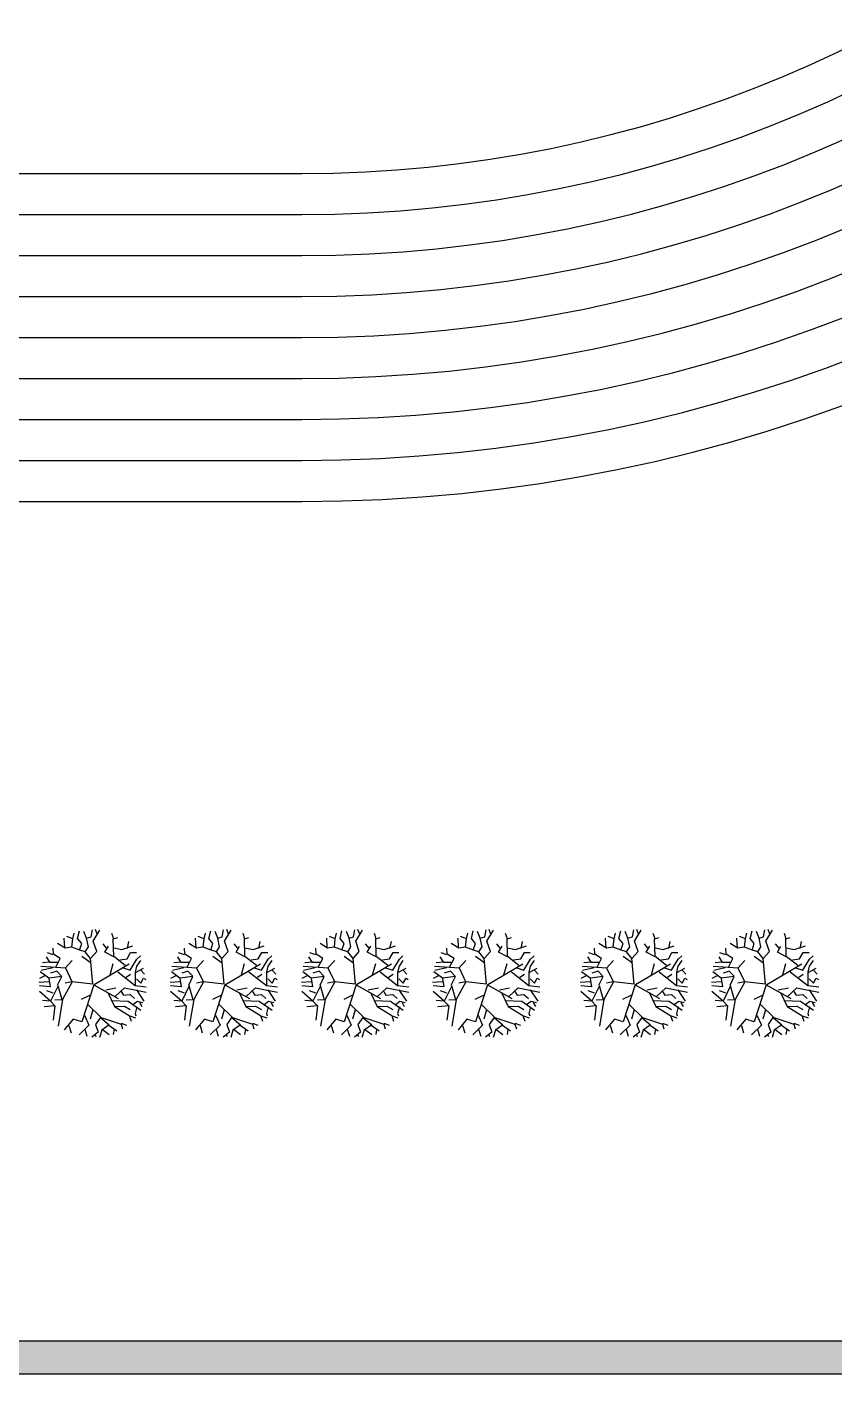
# Model space of a CAD drawing. Header units: inches. Extents: x 78 to 302, y -105 to 74.
# Drawn here: x 230.48 to 255.08, y -84.16 to -43.07 of the extents above; entities that cross this region are included whole.
import ezdxf

# ---------------------------------------------------------------- set-up
doc = ezdxf.new("R2010")
doc.units = ezdxf.units.IN
doc.header["$LTSCALE"] = 0.05
doc.header["$MEASUREMENT"] = 0
doc.layers.get('0').update_dxf_attribs({"color": 62})
doc.layers.add('rayas', color=7, linetype='Continuous')

msp = doc.modelspace()

# ---------------------------------------------------------------- hatches: boundary and pattern name
at = {"layer": 'rayas'}
msp.add_hatch(color=256, dxfattribs=at).paths.add_polyline_path([(188.02561, -83.1619), (96.68833, -83.1619), (96.68833, 55.88831), (299.96289, 55.88831), (299.96289, -83.1619), (208.62561, -83.1619), (208.62561, -84.1619), (300.96289, -84.1619), (300.96289, 56.88831), (95.68833, 56.88831), (95.68833, -84.1619), (188.02561, -84.1619)])

# ---------------------------------------------------------------- linework, layer by layer
for p, q in [((232.02273, -70.87409), (232.07824, -70.64726)), ((232.29492, -70.86215), (232.21254, -70.6592)), ((232.43101, -70.82783), (232.47041, -70.61294)), ((232.49906, -70.95317), (232.70142, -70.62488)), ((232.62083, -70.74874), (232.56532, -70.6025)), ((236.02273, -70.87409), (236.07824, -70.64726)), ((236.29492, -70.86215), (236.21254, -70.6592)), ((236.43101, -70.82783), (236.47041, -70.61294)), ((236.49906, -70.95317), (236.70142, -70.62488)), ((236.62083, -70.74874), (236.56532, -70.6025)), ((240.02273, -70.87409), (240.07824, -70.64726)), ((240.29492, -70.86215), (240.21254, -70.6592)), ((240.43101, -70.82783), (240.47041, -70.61294)), ((240.49906, -70.95317), (240.70142, -70.62488)), ((240.62083, -70.74874), (240.56532, -70.6025)), ((244.02273, -70.87409), (244.07824, -70.64726)), ((244.29492, -70.86215), (244.21254, -70.6592)), ((244.43101, -70.82783), (244.47041, -70.61294)), ((244.49906, -70.95317), (244.70142, -70.62488)), ((244.62083, -70.74874), (244.56532, -70.6025)), ((248.52273, -70.87409), (248.57824, -70.64726)), ((248.79492, -70.86215), (248.71254, -70.6592)), ((248.93101, -70.82783), (248.97041, -70.61294)), ((248.99906, -70.95317), (249.20142, -70.62488)), ((249.12083, -70.74874), (249.06532, -70.6025)), ((252.52273, -70.87409), (252.57824, -70.64726)), ((252.79492, -70.86215), (252.71254, -70.6592)), ((252.93101, -70.82783), (252.97041, -70.61294)), ((252.99906, -70.95317), (253.20142, -70.62488)), ((253.12083, -70.74874), (253.06532, -70.6025)), ((231.64309, -71.16806), (231.41208, -71.03226)), ((231.63055, -71.15612), (231.61623, -70.86215)), ((231.87409, -70.88453), (231.69681, -70.81738)), ((231.84723, -71.14418), (231.87409, -70.88453)), ((231.87409, -70.88453), (231.91528, -70.71441)), ((232.14629, -71.03226), (232.02273, -70.87409)), ((232.07824, -71.23521), (232.14629, -71.03226)), ((232.29492, -70.86215), (232.43101, -70.82783)), ((232.34864, -71.13374), (232.29492, -70.86215)), ((232.60651, -71.26953), (232.49906, -70.95317)), ((232.90556, -71.16806), (232.79633, -71.0442)), ((233.12224, -70.88453), (233.06852, -70.72635)), ((233.10971, -70.88453), (233.24401, -70.85021)), ((233.12224, -71.42771), (233.10971, -70.88453)), ((233.54307, -71.1785), (233.58425, -70.96362)), ((235.64309, -71.16806), (235.41208, -71.03226)), ((235.63055, -71.15612), (235.61623, -70.86215)), ((235.87409, -70.88453), (235.69681, -70.81738)), ((235.84723, -71.14418), (235.87409, -70.88453)), ((235.87409, -70.88453), (235.91528, -70.71441)), ((236.14629, -71.03226), (236.02273, -70.87409)), ((236.07824, -71.23521), (236.14629, -71.03226)), ((236.29492, -70.86215), (236.43101, -70.82783)), ((236.34864, -71.13374), (236.29492, -70.86215)), ((236.60651, -71.26953), (236.49906, -70.95317)), ((236.90556, -71.16806), (236.79633, -71.0442)), ((237.12224, -70.88453), (237.06852, -70.72635)), ((237.10971, -70.88453), (237.24401, -70.85021)), ((237.12224, -71.42771), (237.10971, -70.88453)), ((237.54307, -71.1785), (237.58425, -70.96362)), ((239.64309, -71.16806), (239.41208, -71.03226)), ((239.63055, -71.15612), (239.61623, -70.86215)), ((239.87409, -70.88453), (239.69681, -70.81738)), ((239.84723, -71.14418), (239.87409, -70.88453)), ((239.87409, -70.88453), (239.91528, -70.71441)), ((240.14629, -71.03226), (240.02273, -70.87409)), ((240.07824, -71.23521), (240.14629, -71.03226)), ((240.29492, -70.86215), (240.43101, -70.82783)), ((240.34864, -71.13374), (240.29492, -70.86215)), ((240.60651, -71.26953), (240.49906, -70.95317)), ((240.90556, -71.16806), (240.79633, -71.0442)), ((241.12224, -70.88453), (241.06852, -70.72635)), ((241.10971, -70.88453), (241.24401, -70.85021)), ((241.12224, -71.42771), (241.10971, -70.88453)), ((241.54307, -71.1785), (241.58425, -70.96362)), ((243.64309, -71.16806), (243.41208, -71.03226)), ((243.63055, -71.15612), (243.61623, -70.86215)), ((243.87409, -70.88453), (243.69681, -70.81738)), ((243.84723, -71.14418), (243.87409, -70.88453)), ((243.87409, -70.88453), (243.91528, -70.71441)), ((244.14629, -71.03226), (244.02273, -70.87409)), ((244.07824, -71.23521), (244.14629, -71.03226)), ((244.29492, -70.86215), (244.43101, -70.82783)), ((244.34864, -71.13374), (244.29492, -70.86215)), ((244.60651, -71.26953), (244.49906, -70.95317)), ((244.90556, -71.16806), (244.79633, -71.0442)), ((245.12224, -70.88453), (245.06852, -70.72635)), ((245.10971, -70.88453), (245.24401, -70.85021)), ((245.12224, -71.42771), (245.10971, -70.88453)), ((245.54307, -71.1785), (245.58425, -70.96362)), ((248.14309, -71.16806), (247.91208, -71.03226)), ((248.13055, -71.15612), (248.11623, -70.86215)), ((248.37409, -70.88453), (248.19681, -70.81738)), ((248.34723, -71.14418), (248.37409, -70.88453)), ((248.37409, -70.88453), (248.41528, -70.71441)), ((248.64629, -71.03226), (248.52273, -70.87409)), ((248.57824, -71.23521), (248.64629, -71.03226)), ((248.79492, -70.86215), (248.93101, -70.82783)), ((248.84864, -71.13374), (248.79492, -70.86215)), ((249.10651, -71.26953), (248.99906, -70.95317)), ((249.40556, -71.16806), (249.29633, -71.0442)), ((249.62224, -70.88453), (249.56852, -70.72635)), ((249.60971, -70.88453), (249.74401, -70.85021)), ((249.62224, -71.42771), (249.60971, -70.88453)), ((250.04307, -71.1785), (250.08425, -70.96362)), ((252.14309, -71.16806), (251.91208, -71.03226)), ((252.13055, -71.15612), (252.11623, -70.86215)), ((252.37409, -70.88453), (252.19681, -70.81738)), ((252.34723, -71.14418), (252.37409, -70.88453)), ((252.37409, -70.88453), (252.41528, -70.71441)), ((252.64629, -71.03226), (252.52273, -70.87409)), ((252.57824, -71.23521), (252.64629, -71.03226)), ((252.79492, -70.86215), (252.93101, -70.82783)), ((252.84864, -71.13374), (252.79492, -70.86215)), ((253.10651, -71.26953), (252.99906, -70.95317)), ((253.40556, -71.16806), (253.29633, -71.0442)), ((253.62224, -70.88453), (253.56852, -70.72635)), ((253.60971, -70.88453), (253.74401, -70.85021)), ((253.62224, -71.42771), (253.60971, -70.88453)), ((254.04307, -71.1785), (254.08425, -70.96362)), ((231.18108, -71.60827), (231.07363, -71.43816)), ((231.27778, -71.37101), (231.10049, -71.3143)), ((231.29031, -71.35907), (231.27778, -71.16806)), ((231.49446, -71.48442), (231.29031, -71.35907)), ((231.35836, -71.75451), (231.49446, -71.48442)), ((231.83291, -71.14418), (231.64309, -71.16806)), ((232.09077, -71.23521), (231.84723, -71.14418)), ((232.25373, -71.27998), (232.09077, -71.23521)), ((232.43101, -71.63066), (232.14629, -71.42771)), ((232.25373, -71.27998), (232.34864, -71.13374)), ((232.41669, -71.48442), (232.25373, -71.27998)), ((232.41669, -71.48442), (232.60651, -71.26953)), ((232.48781, -72.2652), (232.41669, -71.48442)), ((232.85184, -71.29192), (232.95928, -71.11135)), ((233.12224, -71.43816), (232.85184, -71.29192)), ((233.12224, -71.15612), (233.36757, -71.21283)), ((233.47502, -71.6993), (233.12224, -71.42771)), ((233.31206, -71.52918), (233.52874, -71.49486)), ((233.36757, -71.21283), (233.70602, -71.09942)), ((233.52874, -71.49486), (233.63798, -71.30236)), ((233.63798, -71.30236), (233.81526, -71.30236)), ((233.82779, -71.5068), (233.93703, -71.40533)), ((235.18108, -71.60827), (235.07363, -71.43816)), ((235.27778, -71.37101), (235.10049, -71.3143)), ((235.29031, -71.35907), (235.27778, -71.16806)), ((235.49446, -71.48442), (235.29031, -71.35907)), ((235.35836, -71.75451), (235.49446, -71.48442)), ((235.83291, -71.14418), (235.64309, -71.16806)), ((236.09077, -71.23521), (235.84723, -71.14418)), ((236.25373, -71.27998), (236.09077, -71.23521)), ((236.43101, -71.63066), (236.14629, -71.42771)), ((236.25373, -71.27998), (236.34864, -71.13374)), ((236.41669, -71.48442), (236.25373, -71.27998)), ((236.41669, -71.48442), (236.60651, -71.26953)), ((236.48781, -72.2652), (236.41669, -71.48442)), ((236.85184, -71.29192), (236.95928, -71.11135)), ((237.12224, -71.43816), (236.85184, -71.29192)), ((237.12224, -71.15612), (237.36757, -71.21283)), ((237.47502, -71.6993), (237.12224, -71.42771)), ((237.31206, -71.52918), (237.52874, -71.49486)), ((237.36757, -71.21283), (237.70602, -71.09942)), ((237.52874, -71.49486), (237.63798, -71.30236)), ((237.63798, -71.30236), (237.81526, -71.30236)), ((237.82779, -71.5068), (237.93703, -71.40533)), ((239.18108, -71.60827), (239.07363, -71.43816)), ((239.27778, -71.37101), (239.10049, -71.3143)), ((239.29031, -71.35907), (239.27778, -71.16806)), ((239.49446, -71.48442), (239.29031, -71.35907)), ((239.35836, -71.75451), (239.49446, -71.48442)), ((239.83291, -71.14418), (239.64309, -71.16806)), ((240.09077, -71.23521), (239.84723, -71.14418)), ((240.25373, -71.27998), (240.09077, -71.23521)), ((240.43101, -71.63066), (240.14629, -71.42771)), ((240.25373, -71.27998), (240.34864, -71.13374)), ((240.41669, -71.48442), (240.25373, -71.27998)), ((240.41669, -71.48442), (240.60651, -71.26953)), ((240.48781, -72.2652), (240.41669, -71.48442)), ((240.85184, -71.29192), (240.95928, -71.11135)), ((241.12224, -71.43816), (240.85184, -71.29192)), ((241.12224, -71.15612), (241.36757, -71.21283)), ((241.47502, -71.6993), (241.12224, -71.42771)), ((241.31206, -71.52918), (241.52874, -71.49486)), ((241.36757, -71.21283), (241.70602, -71.09942)), ((241.52874, -71.49486), (241.63798, -71.30236)), ((241.63798, -71.30236), (241.81526, -71.30236)), ((241.82779, -71.5068), (241.93703, -71.40533)), ((243.18108, -71.60827), (243.07363, -71.43816)), ((243.27778, -71.37101), (243.10049, -71.3143)), ((243.29031, -71.35907), (243.27778, -71.16806)), ((243.49446, -71.48442), (243.29031, -71.35907)), ((243.35836, -71.75451), (243.49446, -71.48442)), ((243.83291, -71.14418), (243.64309, -71.16806)), ((244.09077, -71.23521), (243.84723, -71.14418)), ((244.25373, -71.27998), (244.09077, -71.23521)), ((244.43101, -71.63066), (244.14629, -71.42771)), ((244.25373, -71.27998), (244.34864, -71.13374)), ((244.41669, -71.48442), (244.25373, -71.27998)), ((244.41669, -71.48442), (244.60651, -71.26953)), ((244.48781, -72.2652), (244.41669, -71.48442)), ((244.85184, -71.29192), (244.95928, -71.11135)), ((245.12224, -71.43816), (244.85184, -71.29192)), ((245.12224, -71.15612), (245.36757, -71.21283)), ((245.47502, -71.6993), (245.12224, -71.42771)), ((245.31206, -71.52918), (245.52874, -71.49486)), ((245.36757, -71.21283), (245.70602, -71.09942)), ((245.52874, -71.49486), (245.63798, -71.30236)), ((245.63798, -71.30236), (245.81526, -71.30236)), ((245.82779, -71.5068), (245.93703, -71.40533)), ((247.68108, -71.60827), (247.57363, -71.43816)), ((247.77778, -71.37101), (247.60049, -71.3143)), ((247.79031, -71.35907), (247.77778, -71.16806)), ((247.99446, -71.48442), (247.79031, -71.35907)), ((247.85836, -71.75451), (247.99446, -71.48442)), ((248.33291, -71.14418), (248.14309, -71.16806)), ((248.59077, -71.23521), (248.34723, -71.14418)), ((248.75373, -71.27998), (248.59077, -71.23521)), ((248.93101, -71.63066), (248.64629, -71.42771)), ((248.75373, -71.27998), (248.84864, -71.13374)), ((248.91669, -71.48442), (248.75373, -71.27998)), ((248.91669, -71.48442), (249.10651, -71.26953)), ((248.98781, -72.2652), (248.91669, -71.48442)), ((249.35184, -71.29192), (249.45928, -71.11135)), ((249.62224, -71.43816), (249.35184, -71.29192)), ((249.62224, -71.15612), (249.86757, -71.21283)), ((249.97502, -71.6993), (249.62224, -71.42771)), ((249.81206, -71.52918), (250.02874, -71.49486)), ((249.86757, -71.21283), (250.20602, -71.09942)), ((250.02874, -71.49486), (250.13798, -71.30236)), ((250.13798, -71.30236), (250.31526, -71.30236)), ((250.32779, -71.5068), (250.43703, -71.40533)), ((251.68108, -71.60827), (251.57363, -71.43816)), ((251.77778, -71.37101), (251.60049, -71.3143)), ((251.79031, -71.35907), (251.77778, -71.16806)), ((251.99446, -71.48442), (251.79031, -71.35907)), ((251.85836, -71.75451), (251.99446, -71.48442)), ((252.33291, -71.14418), (252.14309, -71.16806)), ((252.59077, -71.23521), (252.34723, -71.14418)), ((252.75373, -71.27998), (252.59077, -71.23521)), ((252.93101, -71.63066), (252.64629, -71.42771)), ((252.75373, -71.27998), (252.84864, -71.13374)), ((252.91669, -71.48442), (252.75373, -71.27998)), ((252.91669, -71.48442), (253.10651, -71.26953)), ((252.98781, -72.2652), (252.91669, -71.48442)), ((253.35184, -71.29192), (253.45928, -71.11135)), ((253.62224, -71.43816), (253.35184, -71.29192)), ((253.62224, -71.15612), (253.86757, -71.21283)), ((253.97502, -71.6993), (253.62224, -71.42771)), ((253.81206, -71.52918), (254.02874, -71.49486)), ((253.86757, -71.21283), (254.20602, -71.09942)), ((254.02874, -71.49486), (254.13798, -71.30236)), ((254.13798, -71.30236), (254.31526, -71.30236)), ((254.32779, -71.5068), (254.43703, -71.40533)), ((231.14168, -72.08281), (230.88381, -71.89031)), ((231.65741, -71.77839), (230.89635, -71.73213)), ((231.26345, -71.76645), (230.91067, -71.85748)), ((231.16854, -71.59634), (230.95186, -71.62021)), ((231.41208, -71.60827), (231.18108, -71.60827)), ((231.38522, -71.86793), (231.1954, -71.93657)), ((231.52132, -72.01566), (231.38522, -71.86793)), ((231.64309, -71.77839), (231.85977, -71.55157)), ((231.85977, -72.19622), (231.65741, -71.77839)), ((232.52592, -72.27531), (233.59192, -71.64482)), ((233.0148, -71.98134), (233.10971, -71.6426)), ((233.24401, -71.89031), (233.77407, -72.30963)), ((233.40697, -71.76645), (233.62544, -71.84554)), ((233.62544, -71.84554), (233.82779, -71.5068)), ((233.78661, -71.90225), (233.82779, -71.72168)), ((233.78661, -71.91419), (234.03194, -71.77839)), ((233.82779, -71.72168), (233.94956, -71.55157)), ((233.94956, -71.84554), (234.0588, -71.9694)), ((235.14168, -72.08281), (234.88381, -71.89031)), ((235.65741, -71.77839), (234.89635, -71.73213)), ((235.26345, -71.76645), (234.91067, -71.85748)), ((235.16854, -71.59634), (234.95186, -71.62021)), ((235.41208, -71.60827), (235.18108, -71.60827)), ((235.38522, -71.86793), (235.1954, -71.93657)), ((235.52132, -72.01566), (235.38522, -71.86793)), ((235.64309, -71.77839), (235.85977, -71.55157)), ((235.85977, -72.19622), (235.65741, -71.77839)), ((236.52592, -72.27531), (237.59192, -71.64482)), ((237.0148, -71.98134), (237.10971, -71.6426)), ((237.24401, -71.89031), (237.77407, -72.30963)), ((237.40697, -71.76645), (237.62544, -71.84554)), ((237.62544, -71.84554), (237.82779, -71.5068)), ((237.78661, -71.90225), (237.82779, -71.72168)), ((237.78661, -71.91419), (238.03194, -71.77839)), ((237.82779, -71.72168), (237.94956, -71.55157)), ((237.94956, -71.84554), (238.0588, -71.9694)), ((239.14168, -72.08281), (238.88381, -71.89031)), ((239.65741, -71.77839), (238.89635, -71.73213)), ((239.26345, -71.76645), (238.91067, -71.85748)), ((239.16854, -71.59634), (238.95186, -71.62021)), ((239.41208, -71.60827), (239.18108, -71.60827)), ((239.38522, -71.86793), (239.1954, -71.93657)), ((239.52132, -72.01566), (239.38522, -71.86793)), ((239.64309, -71.77839), (239.85977, -71.55157)), ((239.85977, -72.19622), (239.65741, -71.77839)), ((240.52592, -72.27531), (241.59192, -71.64482)), ((241.0148, -71.98134), (241.10971, -71.6426)), ((241.24401, -71.89031), (241.77407, -72.30963)), ((241.40697, -71.76645), (241.62544, -71.84554)), ((241.62544, -71.84554), (241.82779, -71.5068)), ((241.78661, -71.90225), (241.82779, -71.72168)), ((241.78661, -71.91419), (242.03194, -71.77839)), ((241.82779, -71.72168), (241.94956, -71.55157)), ((241.94956, -71.84554), (242.0588, -71.9694)), ((243.14168, -72.08281), (242.88381, -71.89031)), ((243.65741, -71.77839), (242.89635, -71.73213)), ((243.26345, -71.76645), (242.91067, -71.85748)), ((243.16854, -71.59634), (242.95186, -71.62021)), ((243.41208, -71.60827), (243.18108, -71.60827)), ((243.38522, -71.86793), (243.1954, -71.93657)), ((243.52132, -72.01566), (243.38522, -71.86793)), ((243.64309, -71.77839), (243.85977, -71.55157)), ((243.85977, -72.19622), (243.65741, -71.77839)), ((244.52592, -72.27531), (245.59192, -71.64482)), ((245.0148, -71.98134), (245.10971, -71.6426)), ((245.24401, -71.89031), (245.77407, -72.30963)), ((245.40697, -71.76645), (245.62544, -71.84554)), ((245.62544, -71.84554), (245.82779, -71.5068)), ((245.78661, -71.90225), (245.82779, -71.72168)), ((245.78661, -71.91419), (246.03194, -71.77839)), ((245.82779, -71.72168), (245.94956, -71.55157)), ((245.94956, -71.84554), (246.0588, -71.9694)), ((247.64168, -72.08281), (247.38381, -71.89031)), ((248.15741, -71.77839), (247.39635, -71.73213)), ((247.76345, -71.76645), (247.41067, -71.85748)), ((247.66854, -71.59634), (247.45186, -71.62021)), ((247.91208, -71.60827), (247.68108, -71.60827)), ((247.88522, -71.86793), (247.6954, -71.93657)), ((248.02132, -72.01566), (247.88522, -71.86793)), ((248.14309, -71.77839), (248.35977, -71.55157)), ((248.35977, -72.19622), (248.15741, -71.77839)), ((249.02592, -72.27531), (250.09192, -71.64482)), ((249.5148, -71.98134), (249.60971, -71.6426)), ((249.74401, -71.89031), (250.27407, -72.30963)), ((249.90697, -71.76645), (250.12544, -71.84554)), ((250.12544, -71.84554), (250.32779, -71.5068)), ((250.28661, -71.90225), (250.32779, -71.72168)), ((250.28661, -71.91419), (250.53194, -71.77839)), ((250.32779, -71.72168), (250.44956, -71.55157)), ((250.44956, -71.84554), (250.5588, -71.9694)), ((251.64168, -72.08281), (251.38381, -71.89031)), ((252.15741, -71.77839), (251.39635, -71.73213)), ((251.76345, -71.76645), (251.41067, -71.85748)), ((251.66854, -71.59634), (251.45186, -71.62021)), ((251.91208, -71.60827), (251.68108, -71.60827)), ((251.88522, -71.86793), (251.6954, -71.93657)), ((252.02132, -72.01566), (251.88522, -71.86793)), ((252.14309, -71.77839), (252.35977, -71.55157)), ((252.35977, -72.19622), (252.15741, -71.77839)), ((253.02592, -72.27531), (254.09192, -71.64482)), ((253.5148, -71.98134), (253.60971, -71.6426)), ((253.74401, -71.89031), (254.27407, -72.30963)), ((253.90697, -71.76645), (254.12544, -71.84554)), ((254.12544, -71.84554), (254.32779, -71.5068)), ((254.28661, -71.90225), (254.32779, -71.72168)), ((254.28661, -71.91419), (254.53194, -71.77839)), ((254.32779, -71.72168), (254.44956, -71.55157)), ((254.44956, -71.84554), (254.5588, -71.9694)), ((231.14168, -72.19622), (230.84263, -72.2186)), ((231.01991, -72.01566), (230.85695, -72.09475)), ((231.53564, -72.03804), (231.14168, -72.08281)), ((231.14168, -72.09475), (231.18108, -72.3544)), ((231.41208, -72.29769), (231.53564, -72.03804)), ((231.85977, -72.19622), (231.5625, -72.7394)), ((231.84723, -72.19622), (231.64309, -72.24099)), ((232.48781, -72.2652), (231.85977, -72.19622)), ((232.5116, -72.28725), (232.14692, -73.41709)), ((232.5116, -72.28725), (233.25804, -72.70561)), ((233.50188, -72.06043), (233.63798, -71.9694)), ((233.77407, -72.30963), (234.11252, -72.3544)), ((233.78661, -72.29769), (233.78661, -71.91419)), ((233.81526, -72.10519), (233.94956, -72.24099)), ((233.94956, -72.24099), (234.03194, -72.08281)), ((234.03194, -72.08281), (234.09999, -72.12758)), ((235.14168, -72.19622), (234.84263, -72.2186)), ((235.01991, -72.01566), (234.85695, -72.09475)), ((235.53564, -72.03804), (235.14168, -72.08281)), ((235.14168, -72.09475), (235.18108, -72.3544)), ((235.41208, -72.29769), (235.53564, -72.03804)), ((235.85977, -72.19622), (235.5625, -72.7394)), ((235.84723, -72.19622), (235.64309, -72.24099)), ((236.48781, -72.2652), (235.85977, -72.19622)), ((236.5116, -72.28725), (236.14692, -73.41709)), ((236.5116, -72.28725), (237.25804, -72.70561)), ((237.50188, -72.06043), (237.63798, -71.9694)), ((237.77407, -72.30963), (238.11252, -72.3544)), ((237.78661, -72.29769), (237.78661, -71.91419)), ((237.81526, -72.10519), (237.94956, -72.24099)), ((237.94956, -72.24099), (238.03194, -72.08281)), ((238.03194, -72.08281), (238.09999, -72.12758)), ((239.14168, -72.19622), (238.84263, -72.2186)), ((239.01991, -72.01566), (238.85695, -72.09475)), ((239.53564, -72.03804), (239.14168, -72.08281)), ((239.14168, -72.09475), (239.18108, -72.3544)), ((239.41208, -72.29769), (239.53564, -72.03804)), ((239.85977, -72.19622), (239.5625, -72.7394)), ((239.84723, -72.19622), (239.64309, -72.24099)), ((240.48781, -72.2652), (239.85977, -72.19622)), ((240.5116, -72.28725), (240.14692, -73.41709)), ((240.5116, -72.28725), (241.25804, -72.70561)), ((241.50188, -72.06043), (241.63798, -71.9694)), ((241.77407, -72.30963), (242.11252, -72.3544)), ((241.78661, -72.29769), (241.78661, -71.91419)), ((241.81526, -72.10519), (241.94956, -72.24099)), ((241.94956, -72.24099), (242.03194, -72.08281)), ((242.03194, -72.08281), (242.09999, -72.12758)), ((243.14168, -72.19622), (242.84263, -72.2186)), ((243.01991, -72.01566), (242.85695, -72.09475)), ((243.53564, -72.03804), (243.14168, -72.08281)), ((243.14168, -72.09475), (243.18108, -72.3544)), ((243.41208, -72.29769), (243.53564, -72.03804)), ((243.85977, -72.19622), (243.5625, -72.7394)), ((243.84723, -72.19622), (243.64309, -72.24099)), ((244.48781, -72.2652), (243.85977, -72.19622)), ((244.5116, -72.28725), (244.14692, -73.41709)), ((244.5116, -72.28725), (245.25804, -72.70561)), ((245.50188, -72.06043), (245.63798, -71.9694)), ((245.77407, -72.30963), (246.11252, -72.3544)), ((245.78661, -72.29769), (245.78661, -71.91419)), ((245.81526, -72.10519), (245.94956, -72.24099)), ((245.94956, -72.24099), (246.03194, -72.08281)), ((246.03194, -72.08281), (246.09999, -72.12758)), ((247.64168, -72.19622), (247.34263, -72.2186)), ((247.51991, -72.01566), (247.35695, -72.09475)), ((248.03564, -72.03804), (247.64168, -72.08281)), ((247.64168, -72.09475), (247.68108, -72.3544)), ((247.91208, -72.29769), (248.03564, -72.03804)), ((248.35977, -72.19622), (248.0625, -72.7394)), ((248.34723, -72.19622), (248.14309, -72.24099)), ((248.98781, -72.2652), (248.35977, -72.19622)), ((249.0116, -72.28725), (248.64692, -73.41709)), ((249.0116, -72.28725), (249.75804, -72.70561)), ((250.00188, -72.06043), (250.13798, -71.9694)), ((250.27407, -72.30963), (250.61252, -72.3544)), ((250.28661, -72.29769), (250.28661, -71.91419)), ((250.31526, -72.10519), (250.44956, -72.24099)), ((250.44956, -72.24099), (250.53194, -72.08281)), ((250.53194, -72.08281), (250.59999, -72.12758)), ((251.64168, -72.19622), (251.34263, -72.2186)), ((251.51991, -72.01566), (251.35695, -72.09475)), ((252.03564, -72.03804), (251.64168, -72.08281)), ((251.64168, -72.09475), (251.68108, -72.3544)), ((251.91208, -72.29769), (252.03564, -72.03804)), ((252.35977, -72.19622), (252.0625, -72.7394)), ((252.34723, -72.19622), (252.14309, -72.24099)), ((252.98781, -72.2652), (252.35977, -72.19622)), ((253.0116, -72.28725), (252.64692, -73.41709)), ((253.0116, -72.28725), (253.75804, -72.70561)), ((254.00188, -72.06043), (254.13798, -71.9694)), ((254.27407, -72.30963), (254.61252, -72.3544)), ((254.28661, -72.29769), (254.28661, -71.91419)), ((254.31526, -72.10519), (254.44956, -72.24099)), ((254.44956, -72.24099), (254.53194, -72.08281)), ((254.53194, -72.08281), (254.59999, -72.12758)), ((231.18108, -72.3544), (230.85695, -72.32008)), ((231.1954, -72.78417), (230.85695, -72.49019)), ((231.27778, -72.5469), (231.08617, -72.46781)), ((231.42641, -72.32008), (231.1954, -72.78417)), ((231.54818, -72.74985), (231.42641, -72.32008)), ((232.40415, -72.60361), (232.13196, -72.7394)), ((232.8787, -72.44543), (233.19029, -72.37678)), ((232.94675, -72.52452), (233.1491, -72.95429)), ((233.16343, -72.64837), (233.44816, -72.37678)), ((233.35325, -72.49019), (233.4213, -72.60361)), ((233.4213, -72.60361), (233.62544, -72.58122)), ((233.44816, -72.37678), (234.11252, -72.51258)), ((233.62544, -72.58122), (233.75975, -72.70508)), ((233.81526, -72.44543), (234.04447, -72.78417)), ((235.18108, -72.3544), (234.85695, -72.32008)), ((235.1954, -72.78417), (234.85695, -72.49019)), ((235.27778, -72.5469), (235.08617, -72.46781)), ((235.42641, -72.32008), (235.1954, -72.78417)), ((235.54818, -72.74985), (235.42641, -72.32008)), ((236.40415, -72.60361), (236.13196, -72.7394)), ((236.8787, -72.44543), (237.19029, -72.37678)), ((236.94675, -72.52452), (237.1491, -72.95429)), ((237.16343, -72.64837), (237.44816, -72.37678)), ((237.35325, -72.49019), (237.4213, -72.60361)), ((237.4213, -72.60361), (237.62544, -72.58122)), ((237.44816, -72.37678), (238.11252, -72.51258)), ((237.62544, -72.58122), (237.75975, -72.70508)), ((237.81526, -72.44543), (238.04447, -72.78417)), ((239.18108, -72.3544), (238.85695, -72.32008)), ((239.1954, -72.78417), (238.85695, -72.49019)), ((239.27778, -72.5469), (239.08617, -72.46781)), ((239.42641, -72.32008), (239.1954, -72.78417)), ((239.54818, -72.74985), (239.42641, -72.32008)), ((240.40415, -72.60361), (240.13196, -72.7394)), ((240.8787, -72.44543), (241.19029, -72.37678)), ((240.94675, -72.52452), (241.1491, -72.95429)), ((241.16343, -72.64837), (241.44816, -72.37678)), ((241.35325, -72.49019), (241.4213, -72.60361)), ((241.4213, -72.60361), (241.62544, -72.58122)), ((241.44816, -72.37678), (242.11252, -72.51258)), ((241.62544, -72.58122), (241.75975, -72.70508)), ((241.81526, -72.44543), (242.04447, -72.78417)), ((243.18108, -72.3544), (242.85695, -72.32008)), ((243.1954, -72.78417), (242.85695, -72.49019)), ((243.27778, -72.5469), (243.08617, -72.46781)), ((243.42641, -72.32008), (243.1954, -72.78417)), ((243.54818, -72.74985), (243.42641, -72.32008)), ((244.40415, -72.60361), (244.13196, -72.7394)), ((244.8787, -72.44543), (245.19029, -72.37678)), ((244.94675, -72.52452), (245.1491, -72.95429)), ((245.16343, -72.64837), (245.44816, -72.37678)), ((245.35325, -72.49019), (245.4213, -72.60361)), ((245.4213, -72.60361), (245.62544, -72.58122)), ((245.44816, -72.37678), (246.11252, -72.51258)), ((245.62544, -72.58122), (245.75975, -72.70508)), ((245.81526, -72.44543), (246.04447, -72.78417)), ((247.68108, -72.3544), (247.35695, -72.32008)), ((247.6954, -72.78417), (247.35695, -72.49019)), ((247.77778, -72.5469), (247.58617, -72.46781)), ((247.92641, -72.32008), (247.6954, -72.78417)), ((248.04818, -72.74985), (247.92641, -72.32008)), ((248.90415, -72.60361), (248.63196, -72.7394)), ((249.3787, -72.44543), (249.69029, -72.37678)), ((249.44675, -72.52452), (249.6491, -72.95429)), ((249.66343, -72.64837), (249.94816, -72.37678)), ((249.85325, -72.49019), (249.9213, -72.60361)), ((249.9213, -72.60361), (250.12544, -72.58122)), ((249.94816, -72.37678), (250.61252, -72.51258)), ((250.12544, -72.58122), (250.25975, -72.70508)), ((250.31526, -72.44543), (250.54447, -72.78417)), ((251.68108, -72.3544), (251.35695, -72.32008)), ((251.6954, -72.78417), (251.35695, -72.49019)), ((251.77778, -72.5469), (251.58617, -72.46781)), ((251.92641, -72.32008), (251.6954, -72.78417)), ((252.04818, -72.74985), (251.92641, -72.32008)), ((252.90415, -72.60361), (252.63196, -72.7394)), ((253.3787, -72.44543), (253.69029, -72.37678)), ((253.44675, -72.52452), (253.6491, -72.95429)), ((253.66343, -72.64837), (253.94816, -72.37678)), ((253.85325, -72.49019), (253.9213, -72.60361)), ((253.9213, -72.60361), (254.12544, -72.58122)), ((253.94816, -72.37678), (254.61252, -72.51258)), ((254.12544, -72.58122), (254.25975, -72.70508)), ((254.31526, -72.44543), (254.54447, -72.78417)), ((231.1954, -72.78417), (230.95186, -72.77223)), ((231.3315, -72.93041), (231.00558, -72.96473)), ((231.1954, -72.78417), (231.3315, -72.93041)), ((231.3315, -72.93041), (231.27778, -73.37212)), ((231.53564, -72.74985), (231.3315, -72.76178)), ((231.5625, -72.7394), (231.42641, -73.55268)), ((232.33611, -72.88564), (232.7426, -73.28109)), ((232.48474, -73.05576), (232.40415, -73.33779)), ((233.06852, -72.77223), (233.55739, -72.78417)), ((233.1491, -72.95429), (233.44816, -72.94235)), ((233.1491, -72.95429), (233.59679, -73.22438)), ((233.44816, -72.94235), (233.62544, -73.04382)), ((233.55739, -72.78417), (233.94956, -73.0662)), ((233.70602, -72.88564), (233.84212, -72.78417)), ((233.82779, -72.96473), (233.77407, -73.16768)), ((233.84212, -72.78417), (234.00508, -72.82894)), ((233.91017, -72.82894), (233.97822, -72.95429)), ((235.1954, -72.78417), (234.95186, -72.77223)), ((235.3315, -72.93041), (235.00558, -72.96473)), ((235.1954, -72.78417), (235.3315, -72.93041)), ((235.3315, -72.93041), (235.27778, -73.37212)), ((235.53564, -72.74985), (235.3315, -72.76178)), ((235.5625, -72.7394), (235.42641, -73.55268)), ((236.33611, -72.88564), (236.7426, -73.28109)), ((236.48474, -73.05576), (236.40415, -73.33779)), ((237.06852, -72.77223), (237.55739, -72.78417)), ((237.1491, -72.95429), (237.44816, -72.94235)), ((237.1491, -72.95429), (237.59679, -73.22438)), ((237.44816, -72.94235), (237.62544, -73.04382)), ((237.55739, -72.78417), (237.94956, -73.0662)), ((237.70602, -72.88564), (237.84212, -72.78417)), ((237.82779, -72.96473), (237.77407, -73.16768)), ((237.84212, -72.78417), (238.00508, -72.82894)), ((237.91017, -72.82894), (237.97822, -72.95429)), ((239.1954, -72.78417), (238.95186, -72.77223)), ((239.3315, -72.93041), (239.00558, -72.96473)), ((239.1954, -72.78417), (239.3315, -72.93041)), ((239.3315, -72.93041), (239.27778, -73.37212)), ((239.53564, -72.74985), (239.3315, -72.76178)), ((239.5625, -72.7394), (239.42641, -73.55268)), ((240.33611, -72.88564), (240.7426, -73.28109)), ((240.48474, -73.05576), (240.40415, -73.33779)), ((241.06852, -72.77223), (241.55739, -72.78417)), ((241.1491, -72.95429), (241.44816, -72.94235)), ((241.1491, -72.95429), (241.59679, -73.22438)), ((241.44816, -72.94235), (241.62544, -73.04382)), ((241.55739, -72.78417), (241.94956, -73.0662)), ((241.70602, -72.88564), (241.84212, -72.78417)), ((241.82779, -72.96473), (241.77407, -73.16768)), ((241.84212, -72.78417), (242.00508, -72.82894)), ((241.91017, -72.82894), (241.97822, -72.95429)), ((243.1954, -72.78417), (242.95186, -72.77223)), ((243.3315, -72.93041), (243.00558, -72.96473)), ((243.1954, -72.78417), (243.3315, -72.93041)), ((243.3315, -72.93041), (243.27778, -73.37212)), ((243.53564, -72.74985), (243.3315, -72.76178)), ((243.5625, -72.7394), (243.42641, -73.55268)), ((244.33611, -72.88564), (244.7426, -73.28109)), ((244.48474, -73.05576), (244.40415, -73.33779)), ((245.06852, -72.77223), (245.55739, -72.78417)), ((245.1491, -72.95429), (245.44816, -72.94235)), ((245.1491, -72.95429), (245.59679, -73.22438)), ((245.44816, -72.94235), (245.62544, -73.04382)), ((245.55739, -72.78417), (245.94956, -73.0662)), ((245.70602, -72.88564), (245.84212, -72.78417)), ((245.82779, -72.96473), (245.77407, -73.16768)), ((245.84212, -72.78417), (246.00508, -72.82894)), ((245.91017, -72.82894), (245.97822, -72.95429)), ((247.6954, -72.78417), (247.45186, -72.77223)), ((247.8315, -72.93041), (247.50558, -72.96473)), ((247.6954, -72.78417), (247.8315, -72.93041)), ((247.8315, -72.93041), (247.77778, -73.37212)), ((248.03564, -72.74985), (247.8315, -72.76178)), ((248.0625, -72.7394), (247.92641, -73.55268)), ((248.83611, -72.88564), (249.2426, -73.28109)), ((248.98474, -73.05576), (248.90415, -73.33779)), ((249.56852, -72.77223), (250.05739, -72.78417)), ((249.6491, -72.95429), (249.94816, -72.94235)), ((249.6491, -72.95429), (250.09679, -73.22438)), ((249.94816, -72.94235), (250.12544, -73.04382)), ((250.05739, -72.78417), (250.44956, -73.0662)), ((250.20602, -72.88564), (250.34212, -72.78417)), ((250.32779, -72.96473), (250.27407, -73.16768)), ((250.34212, -72.78417), (250.50508, -72.82894)), ((250.41017, -72.82894), (250.47822, -72.95429)), ((251.6954, -72.78417), (251.45186, -72.77223)), ((251.8315, -72.93041), (251.50558, -72.96473)), ((251.6954, -72.78417), (251.8315, -72.93041)), ((251.8315, -72.93041), (251.77778, -73.37212)), ((252.03564, -72.74985), (251.8315, -72.76178)), ((252.0625, -72.7394), (251.92641, -73.55268)), ((252.83611, -72.88564), (253.2426, -73.28109)), ((252.98474, -73.05576), (252.90415, -73.33779)), ((253.56852, -72.77223), (254.05739, -72.78417)), ((253.6491, -72.95429), (253.94816, -72.94235)), ((253.6491, -72.95429), (254.09679, -73.22438)), ((253.94816, -72.94235), (254.12544, -73.04382)), ((254.05739, -72.78417), (254.44956, -73.0662)), ((254.20602, -72.88564), (254.34212, -72.78417)), ((254.32779, -72.96473), (254.27407, -73.16768)), ((254.34212, -72.78417), (254.50508, -72.82894)), ((254.41017, -72.82894), (254.47822, -72.95429)), ((231.88842, -73.33779), (231.61623, -73.66609)), ((231.75232, -73.53029), (231.82037, -73.75562)), ((232.14629, -73.41688), (231.88842, -73.33779)), ((232.36297, -73.51836), (232.06391, -73.81233)), ((232.22687, -73.21394), (232.36297, -73.51836)), ((232.71574, -73.28109), (232.56532, -73.49597)), ((232.56532, -73.49597), (232.64769, -73.73324)), ((232.72828, -73.29303), (232.98614, -73.50791)), ((232.7426, -73.28109), (233.35325, -73.48553)), ((232.98614, -73.50791), (232.75693, -73.67654)), ((232.97361, -73.51836), (233.21715, -73.68847)), ((233.35325, -73.46165), (233.5162, -73.51836)), ((233.35325, -73.48553), (233.39443, -73.63177)), ((233.59679, -73.22438), (233.6523, -73.3945)), ((233.61111, -73.23632), (233.78661, -73.29303)), ((233.77407, -73.16768), (233.80093, -73.23632)), ((235.88842, -73.33779), (235.61623, -73.66609)), ((235.75232, -73.53029), (235.82037, -73.75562)), ((236.14629, -73.41688), (235.88842, -73.33779)), ((236.36297, -73.51836), (236.06391, -73.81233)), ((236.22687, -73.21394), (236.36297, -73.51836)), ((236.71574, -73.28109), (236.56532, -73.49597)), ((236.56532, -73.49597), (236.64769, -73.73324)), ((236.72828, -73.29303), (236.98614, -73.50791)), ((236.7426, -73.28109), (237.35325, -73.48553)), ((236.98614, -73.50791), (236.75693, -73.67654)), ((236.97361, -73.51836), (237.21715, -73.68847)), ((237.35325, -73.46165), (237.5162, -73.51836)), ((237.35325, -73.48553), (237.39443, -73.63177)), ((237.59679, -73.22438), (237.6523, -73.3945)), ((237.61111, -73.23632), (237.78661, -73.29303)), ((237.77407, -73.16768), (237.80093, -73.23632)), ((239.88842, -73.33779), (239.61623, -73.66609)), ((239.75232, -73.53029), (239.82037, -73.75562)), ((240.14629, -73.41688), (239.88842, -73.33779)), ((240.36297, -73.51836), (240.06391, -73.81233)), ((240.22687, -73.21394), (240.36297, -73.51836)), ((240.71574, -73.28109), (240.56532, -73.49597)), ((240.56532, -73.49597), (240.64769, -73.73324)), ((240.72828, -73.29303), (240.98614, -73.50791)), ((240.7426, -73.28109), (241.35325, -73.48553)), ((240.98614, -73.50791), (240.75693, -73.67654)), ((240.97361, -73.51836), (241.21715, -73.68847)), ((241.35325, -73.46165), (241.5162, -73.51836)), ((241.35325, -73.48553), (241.39443, -73.63177)), ((241.59679, -73.22438), (241.6523, -73.3945)), ((241.61111, -73.23632), (241.78661, -73.29303)), ((241.77407, -73.16768), (241.80093, -73.23632)), ((243.88842, -73.33779), (243.61623, -73.66609)), ((243.75232, -73.53029), (243.82037, -73.75562)), ((244.14629, -73.41688), (243.88842, -73.33779)), ((244.36297, -73.51836), (244.06391, -73.81233)), ((244.22687, -73.21394), (244.36297, -73.51836)), ((244.71574, -73.28109), (244.56532, -73.49597)), ((244.56532, -73.49597), (244.64769, -73.73324)), ((244.72828, -73.29303), (244.98614, -73.50791)), ((244.7426, -73.28109), (245.35325, -73.48553)), ((244.98614, -73.50791), (244.75693, -73.67654)), ((244.97361, -73.51836), (245.21715, -73.68847)), ((245.35325, -73.46165), (245.5162, -73.51836)), ((245.35325, -73.48553), (245.39443, -73.63177)), ((245.59679, -73.22438), (245.6523, -73.3945)), ((245.61111, -73.23632), (245.78661, -73.29303)), ((245.77407, -73.16768), (245.80093, -73.23632)), ((248.38842, -73.33779), (248.11623, -73.66609)), ((248.25232, -73.53029), (248.32037, -73.75562)), ((248.64629, -73.41688), (248.38842, -73.33779)), ((248.86297, -73.51836), (248.56391, -73.81233)), ((248.72687, -73.21394), (248.86297, -73.51836)), ((249.21574, -73.28109), (249.06532, -73.49597)), ((249.06532, -73.49597), (249.14769, -73.73324)), ((249.22828, -73.29303), (249.48614, -73.50791)), ((249.2426, -73.28109), (249.85325, -73.48553)), ((249.48614, -73.50791), (249.25693, -73.67654)), ((249.47361, -73.51836), (249.71715, -73.68847)), ((249.85325, -73.46165), (250.0162, -73.51836)), ((249.85325, -73.48553), (249.89443, -73.63177)), ((250.09679, -73.22438), (250.1523, -73.3945)), ((250.11111, -73.23632), (250.28661, -73.29303)), ((250.27407, -73.16768), (250.30093, -73.23632)), ((252.38842, -73.33779), (252.11623, -73.66609)), ((252.25232, -73.53029), (252.32037, -73.75562)), ((252.64629, -73.41688), (252.38842, -73.33779)), ((252.86297, -73.51836), (252.56391, -73.81233)), ((252.72687, -73.21394), (252.86297, -73.51836)), ((253.21574, -73.28109), (253.06532, -73.49597)), ((253.06532, -73.49597), (253.14769, -73.73324)), ((253.22828, -73.29303), (253.48614, -73.50791)), ((253.2426, -73.28109), (253.85325, -73.48553)), ((253.48614, -73.50791), (253.25693, -73.67654)), ((253.47361, -73.51836), (253.71715, -73.68847)), ((253.85325, -73.46165), (254.0162, -73.51836)), ((253.85325, -73.48553), (253.89443, -73.63177)), ((254.09679, -73.22438), (254.1523, -73.3945)), ((254.11111, -73.23632), (254.28661, -73.29303)), ((254.27407, -73.16768), (254.30093, -73.23632)), ((232.2412, -73.64371), (232.30745, -73.85859)), ((232.64769, -73.73324), (232.45788, -73.88097)), ((232.55279, -73.81233), (232.57965, -73.86904)), ((232.75693, -73.67654), (232.68888, -73.89142)), ((232.76947, -73.64371), (232.98614, -73.80188)), ((233.13657, -73.64371), (233.10971, -73.80188)), ((236.2412, -73.64371), (236.30745, -73.85859)), ((236.64769, -73.73324), (236.45788, -73.88097)), ((236.55279, -73.81233), (236.57965, -73.86904)), ((236.75693, -73.67654), (236.68888, -73.89142)), ((236.76947, -73.64371), (236.98614, -73.80188)), ((237.13657, -73.64371), (237.10971, -73.80188)), ((240.2412, -73.64371), (240.30745, -73.85859)), ((240.64769, -73.73324), (240.45788, -73.88097)), ((240.55279, -73.81233), (240.57965, -73.86904)), ((240.75693, -73.67654), (240.68888, -73.89142)), ((240.76947, -73.64371), (240.98614, -73.80188)), ((241.13657, -73.64371), (241.10971, -73.80188)), ((244.2412, -73.64371), (244.30745, -73.85859)), ((244.64769, -73.73324), (244.45788, -73.88097)), ((244.55279, -73.81233), (244.57965, -73.86904)), ((244.75693, -73.67654), (244.68888, -73.89142)), ((244.76947, -73.64371), (244.98614, -73.80188)), ((245.13657, -73.64371), (245.10971, -73.80188)), ((248.7412, -73.64371), (248.80745, -73.85859)), ((249.14769, -73.73324), (248.95788, -73.88097)), ((249.05279, -73.81233), (249.07965, -73.86904)), ((249.25693, -73.67654), (249.18888, -73.89142)), ((249.26947, -73.64371), (249.48614, -73.80188)), ((249.63657, -73.64371), (249.60971, -73.80188)), ((252.7412, -73.64371), (252.80745, -73.85859)), ((253.14769, -73.73324), (252.95788, -73.88097)), ((253.05279, -73.81233), (253.07965, -73.86904)), ((253.25693, -73.67654), (253.18888, -73.89142)), ((253.26947, -73.64371), (253.48614, -73.80188)), ((253.63657, -73.64371), (253.60971, -73.80188))]:
    msp.add_line(p, q)
for p, q in [((158.2343, -47.54443), (238.8543, -47.54443)), ((158.2343, -48.79443), (238.8543, -48.79443)), ((158.2343, -50.04443), (238.8543, -50.04443)), ((158.2343, -51.29443), (238.8543, -51.29443)), ((158.2343, -52.54443), (238.8543, -52.54443)), ((158.2343, -53.79443), (238.8543, -53.79443)), ((158.2343, -55.04443), (238.8543, -55.04443)), ((158.2343, -56.29443), (238.8543, -56.29443))]:
    msp.add_line(p, q, dxfattribs=at)
for points in [[(188.02561, -84.1619), (95.68833, -84.1619), (95.68833, 56.88831), (300.96289, 56.88831), (300.96289, -84.1619), (208.62561, -84.1619)], [(188.02561, -83.1619), (96.68833, -83.1619), (96.68833, 55.88831), (299.96289, 55.88831), (299.96289, -83.1619), (208.62561, -83.1619)]]:
    msp.add_lwpolyline(points, dxfattribs=at)
msp.add_lwpolyline([(158.2343, 37.85557, 1), (158.2343, -57.54443), (238.8543, -57.54443, 1), (238.8543, 37.85557)], format="xyb", dxfattribs=at)
for radius in [46.45, 45.2, 43.95, 42.7, 41.45, 40.2, 38.95, 37.7]:
    msp.add_arc((238.8543, -9.84443), radius, 270, 90, dxfattribs=at)

doc.saveas('drawing.dxf')
